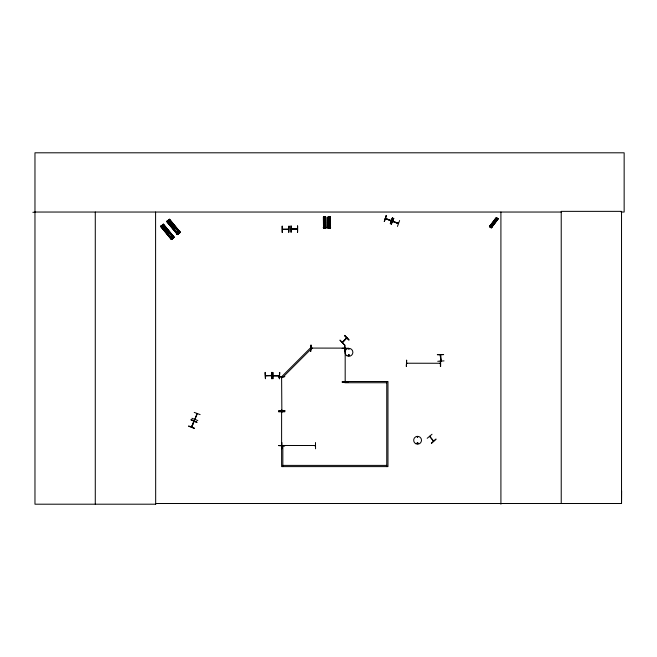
<?xml version="1.0" encoding="UTF-8"?>
<svg xmlns="http://www.w3.org/2000/svg" width="657" height="657" viewBox="0 0 657 657"><rect width="100%" height="100%" fill="white"/><g stroke="black" fill="none" stroke-linecap="round" stroke-linejoin="round"><path stroke-width="0.99" d="M621.079 212.039L624.15 212.039L624.15 152.802L34.969 152.802L34.969 504.198L155.676 504.198L155.594 503.508L621.53 503.508L621.621 490.804M440.313 354.969L440.773 361.104L440.272 354.805M441.011 361.005L440.592 354.821M281.615 410.609L281.607 409.911M281.828 410.609L281.607 409.976M345.18 381.947L345.18 348.333M345.114 381.38L345.139 381.914M348.588 348.966L349.163 349.294L348.842 348.752M348.563 355.338C349.352 353.712 349.302 356.784 348.563 355.15M417.244 436.987C418.23 435.854 417.638 438.309 417.318 436.839M417.047 443.04C418.213 445.389 418.172 440.978 417.047 443.335M192.074 426.483L191.589 427.001M429.579 436.429L433.62 441.167M281.853 410.518L281.607 376.987M345.147 348.465L345.401 348.966L345.434 348.35M191.573 426.853L194.078 421.211L191.844 427.124M346.74 337.977L342.396 342.478L346.732 337.887M384.288 221.384L386.497 215.504M392.443 217.787L390.521 223.774L392.459 217.787M390.233 223.659L392.525 217.812M391.194 224.029L393.748 218.288L391.17 224.021M391.416 224.111L393.732 218.28M399.604 220.538L397.436 226.427M172.512 238.351L172.397 237.555L172.035 237.859M188.633 426.221L194.497 428.479M194.234 412.399L200.114 414.6M191.606 426.935L193.864 421.145M197.001 413.573L194.776 419.355M197.33 413.59L195.03 419.363M197.798 420.529L191.934 418.295M348.399 354.944C348.752 357.49 350.304 353.507 348.374 355.1M417.959 443.401C417.63 441.718 416.784 444.189 417.852 443.45M281.607 411.873L281.615 445.487M283.11 229.449L282.395 229.515M288.579 229.416L282.559 229.449M311.738 348.341L311.04 348.341M314.867 445.766L315.5 445.545L314.933 445.799M440.28 363.51L439.615 363.518M291.273 228.956L291.93 229.219M296.849 229.178L297.416 229.236M265.477 375.41L266.134 375.681M273.082 375.492L279.233 375.771M193.84 421.211L193.84 421.819M489.416 226.46L496.298 217.442L498.228 218.904L491.329 227.905L489.408 226.451M496.429 217.541L489.662 226.64M489.777 226.731L496.733 217.771M489.884 226.813L496.84 217.853L489.999 226.895M490.122 226.985L490.631 227.371M490.795 227.494L497.645 218.453M490.869 227.552L497.792 218.567M490.976 227.634L497.907 218.658M491.116 227.741L497.973 218.707M491.222 227.823L498.096 218.797M282.428 229.203L283.044 229.441M288.628 229.4L282.453 229.449M311.607 348.374L311.073 348.079L344.654 348.128L343.964 348.35M406.806 363.51L407.291 363.502M440.289 363.264L406.806 363.231M340.055 340.186L344.358 344.777L340.022 340.219M346.461 337.805L342.289 342.207M342.445 342.379L346.691 337.961M385.495 218.362L386.086 218.592M392.656 221.113L393.198 221.286M427.198 438.309L432.01 434.269M431.353 443.188L436.084 439.048L431.509 443.368M166.706 221.516L169.498 219.192L180.314 232.315L177.53 234.631L166.706 221.516L177.587 234.582M161.885 227.618L164.307 225.622M167.995 222.69L170.409 220.695M162.616 228.513L165.038 226.509M168.726 223.577L171.149 221.581M163.716 229.843L166.139 227.839M169.826 224.908L172.241 222.912M164.685 231.026L167.108 229.03M170.795 226.098L173.218 224.103M165.786 232.356L168.208 230.361M171.896 227.429L174.319 225.433M170.5 238.064L172.922 236.068M176.61 233.136L179.032 231.141M170.409 238.778L173.645 236.118M176.519 233.851L179.747 231.19M176.602 233.958L179.829 231.289M178.129 232.907L178.876 233.128M174.212 237.243L171.42 239.559L160.595 226.443L163.388 224.127L174.212 237.243L163.33 224.177M392.722 221.138L398.462 223.339L398.019 223.101M398.446 223.569L392.648 221.368M345.401 381.947L345.393 381.315M282.009 445.479L315.368 445.512M429.703 436.232L433.604 441.159M291.404 228.923L297.416 228.923M324.64 228.176L324.714 227.683M329.132 228.184L329.108 227.716M440.773 361.104L440.666 354.944M443.606 354.542L437.324 354.681L443.615 354.624M444.017 360.89L437.751 361.293M323.531 218.14L325.626 218.116M328.065 218.14L330.159 218.116M323.54 218.912L325.634 218.888M328.073 218.912L330.167 218.888M323.556 220.062L325.65 220.038M328.089 220.062L330.184 220.038M323.564 221.081L325.658 221.064M328.098 221.081L330.192 221.064M323.572 222.238L325.667 222.214M328.106 222.238L330.2 222.214M323.63 227.174L325.724 227.15M328.163 227.174L330.257 227.15M323.285 227.503L326.077 227.47M327.818 227.503L330.611 227.47M323.285 227.585L326.077 227.56M327.818 227.585L330.611 227.56M323.482 228.332L325.905 228.299L325.782 216.958L323.359 216.991L323.531 228.332M330.438 228.299L328.015 228.332L327.892 216.991L330.315 216.958L330.381 228.299M282.058 226.172L282.132 232.455M289.039 226.131L288.743 232.406L289.006 226.131M282.494 229.203L288.579 229.129M344.638 345.097L344.761 351.372M311.738 348.12L311.172 348.374M311.106 348.341L311.673 348.341M342.149 348.333L348.432 348.226M440.625 360.225L440.633 366.507M406.74 363.264L407.283 363.231M440.231 363.264L439.73 363.518M278.576 376.962L284.859 376.617L278.576 377.003M281.828 377.052L281.615 377.685L281.828 376.987M344.843 382.3L342.149 381.972L348.432 381.931M342.149 382.013L348.432 382.021M278.576 411.545L284.859 411.528M278.576 411.799L284.859 411.767M281.828 411.931L281.615 412.571L281.828 411.873M281.861 442.514L281.812 448.788M315.483 442.514L315.565 448.788M278.584 445.594L284.859 445.816L278.584 445.512M32.85 212.285L34.969 212.277M34.969 212.039L561.226 212.039M290.92 225.926L290.952 232.208M297.547 225.926L297.547 232.208M297.564 229.178L291.338 229.178M291.248 229.244L297.564 229.244M272.737 372.462L272.77 378.736M279.718 372.462L279.365 378.736L279.685 372.462M271.67 375.393L265.494 375.664L271.768 375.632M265.453 375.697L271.768 375.697M279.381 375.705L273.213 375.771M273.066 375.845L279.381 375.779M265.477 378.662L265.124 372.379L265.387 378.662M386.751 382.735L344.892 382.735L344.892 381.512L387.967 381.512L387.967 466.61L281.615 466.61L281.615 445.684L282.839 445.684L282.839 466.61M282.839 465.394L386.751 465.394M385.626 218.379L391.358 220.612L390.734 220.645M391.137 220.834L385.528 218.641M271.185 375.664L271.735 375.377M385.372 218.625L391.268 220.883M392.533 221.376L398.438 223.635M191.072 419.971L196.928 422.246M188.731 425.982L194.579 428.257M490.812 226.813L490.426 227.051M495.731 218.453L497.39 219.725M495.263 219.06L496.93 220.333M494.565 219.98L496.224 221.253M493.941 220.785L495.608 222.058M493.243 221.705L494.902 222.978M490.245 225.63L491.904 226.903M489.769 225.671L491.986 227.371M345.434 348.456L345.139 348.99M281.861 410.034L281.828 410.543M344.44 335.579L348.99 339.915M169.432 219.241L180.256 232.364M169.276 219.372L180.125 232.471M169.178 219.463L179.993 232.578L169.112 219.512M169.013 219.594L179.788 232.75M168.833 219.742L179.681 232.841M168.808 219.758L179.632 232.882M168.644 219.898L179.525 232.964M179.287 233.161L178.548 233.777M167.494 220.859L178.318 233.982M167.387 220.949L178.187 234.089M167.338 220.99L178.162 234.106M167.239 221.081L177.998 234.245M167.083 221.204L177.899 234.327M167.026 221.253L177.85 234.368M166.894 221.36L177.694 234.5M163.223 224.259L174.023 237.399M173.891 237.506L163.067 224.39L173.834 237.555M162.854 224.563L173.727 237.637M162.747 224.653L173.571 237.768M162.722 224.669L173.522 237.809M163.174 225.597L173.366 237.933M173.177 238.089L172.438 238.705M161.45 225.745L172.208 238.91M161.277 225.877L172.101 239M161.252 225.901L172.052 239.041M161.129 226.008L171.255 238.401M160.784 226.287L171.633 239.386M160.653 226.394L171.477 239.509M330.167 216.958L330.274 228.299M330.036 216.958L330.11 228.299M329.904 216.958L329.978 228.308M329.74 216.966L329.888 228.308M329.576 216.966L329.707 228.308M328.615 216.982L328.755 228.324L328.484 216.982M328.443 216.982L328.475 228.332M328.303 216.991L328.434 228.332M328.295 228.332L328.073 216.991L328.065 228.332M325.741 228.299L325.634 216.958L325.626 228.299M325.461 216.958L325.576 228.299M325.33 228.308L325.043 216.966M325.01 228.308L324.369 228.316M324.098 216.982L324.164 228.324M323.926 216.982L324.073 228.332M323.885 228.332L323.687 216.991L323.761 228.332M323.54 216.991L323.646 228.332M440.362 360.233L440.404 366.507M344.958 345.089L344.999 351.372M282.321 226.172L282.362 232.447M281.541 442.514L281.582 448.788M621.53 503.508L621.53 211.357L561.226 211.357L561.226 503.508M500.913 212.039L500.913 504.198M386.751 381.512L386.751 466.61M297.637 225.926L297.588 232.208M291.182 225.926L291.182 232.208M279.455 372.462L279.455 378.736M273 372.462L273 378.736M271.801 372.379L271.842 378.662M155.586 212.039L155.676 504.198M95.281 212.039L95.281 504.198M324.164 221.532C324.755 223.306 325.535 220.259 324.164 221.532M328.697 221.532C329.288 223.306 330.069 220.259 328.697 221.532M165.794 230.451C166.385 233.186 168.036 228.776 165.794 230.451M171.904 225.515C172.495 228.25 174.146 223.848 171.904 225.515M493.99 221.705C494.327 223.536 495.526 220.637 493.99 221.705M386.283 215.422L384.329 221.393L386.259 215.406M191.171 419.724L196.911 422.287L191.162 419.749M344.621 335.39L348.933 339.981L344.605 335.415M311.204 347.183L281.598 376.781L282.461 377.644L312.067 348.046L311.204 347.183M311.016 345.097L310.712 351.38L311.016 345.097M406.65 360.233L406.346 366.516L406.609 360.233M284.859 410.584L278.584 410.978L284.859 410.584M272.105 372.379L271.752 378.662L272.105 372.379M171.789 239.255L160.973 226.131L171.74 239.296M346.937 355.749A3.975 3.975 0 0 0 352.891 352.308A3.975 3.975 0 0 0 346.937 348.875A3.975 3.975 0 0 0 346.937 355.749M415.626 443.647A3.926 3.926 0 0 0 421.515 440.247A3.926 3.926 0 0 0 415.626 436.856A3.926 3.926 0 0 0 415.626 443.647"/></g></svg>
